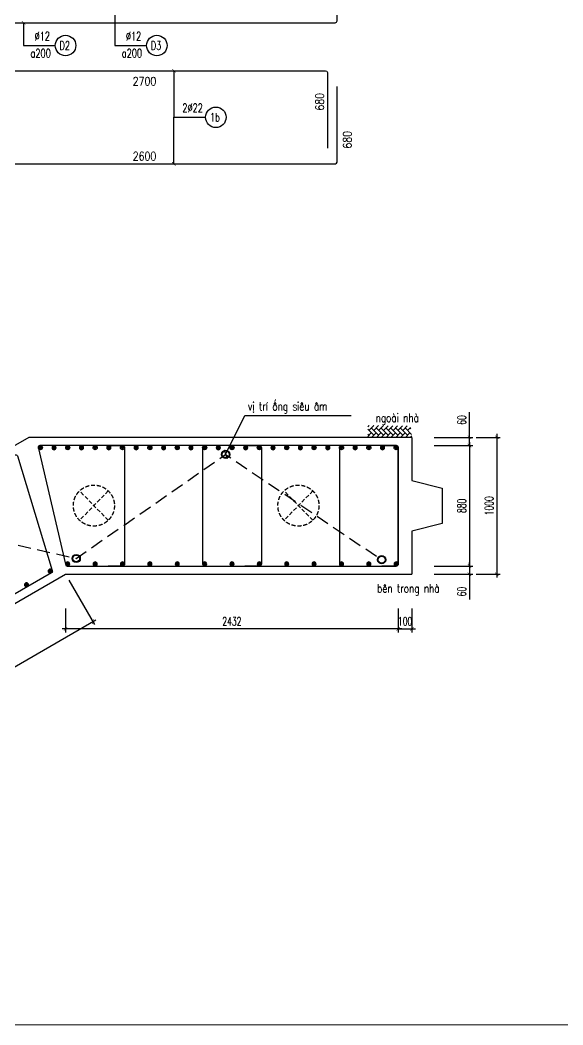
# Model space of a CAD drawing. Header units: millimetres. Extents: x -143483 to 1166745, y -1448440 to -1202244.
# Drawn here: x 545700 to 561566, y -1285398 to -1256028 of the extents above; entities that cross this region are included whole.
import ezdxf
from ezdxf.enums import TextEntityAlignment as Align

# ---------------------------------------------------------------- set-up
doc = ezdxf.new("R2010")
doc.units = ezdxf.units.MM
doc.header["$LTSCALE"] = 30
doc.header["$PDMODE"] = 3
doc.linetypes.add('DASHED', pattern=[19.05, 12.7, -6.35])
doc.layers.get('0').update_dxf_attribs({"lineweight": 9})
doc.layers.get('Defpoints').update_dxf_attribs({"lineweight": 9})
for name, color, linetype in [('ccu11-Cotthep', 9, 'Continuous'), ('ccu11-Dim', 8, 'Continuous'), ('ccu11-Hatch', 8, 'Continuous'), ('ccu11-Manh', 8, 'Continuous'), ('ccu11-Text', 31, 'Continuous'), ('ccu11-Thay', 7, 'Continuous'), ('ccu11-Thep', 4, 'Continuous'), ('ccu11-Thep doc', 4, 'Continuous'), ('ccu11-Thepdai', 6, 'Continuous')]:
    doc.layers.add(name, color=color, linetype=linetype)
doc.layers.add('ccu11-Khuat', color=9, linetype='DASHED', lineweight=30)
doc.layers.add('Vicom_thep doc', color=1, linetype='Continuous', lineweight=35)
doc.styles.add('ccu11-dim', font='vnsimli.shx', dxfattribs={"width": 0.65, "bigfont": 'bigfont.shx'})
doc.styles.add('ccu11-vnsimli', font='vnsimli.shx', dxfattribs={"width": 0.8, "bigfont": 'vns.shx'})
doc.styles.add('ccu11-vnsimple', font='vnsimple.shx', dxfattribs={"bigfont": 'bigfont.shx'})
doc.styles.add('ccu11_simli', font='vnsimli.shx', dxfattribs={"width": 0.8})
doc.dimstyles.new('ccu11-100', dxfattribs={"dimscale": 100, "dimtxt": 2.5, "dimasz": 1, "dimexe": 1, "dimexo": 2, "dimgap": 1, "dimtad": 1, "dimdec": 0, "dimdsep": 46, "dimtxsty": 'ccu11-dim', "dimblk": 'ARCHTICK', "dimcen": -1, "dimdle": 1, "dimclrd": 256, "dimclre": 256, "dimclrt": 3, "dimadec": 0, "dimazin": 2, "dimtfac": 0.1, "dimtdec": 0, "dimtmove": 0, "dimatfit": 1, "dimldrblk": 'ARCHTICK', "dimfxl": 0, "dimtvp": 0.833333, "dimtolj": 1, "dimtzin": 12, "dimarcsym": 0})
doc.dimstyles.new('ccu11-100x4', dxfattribs={"dimscale": 100, "dimtxt": 2.5, "dimasz": 1, "dimexe": 1, "dimexo": 2, "dimgap": 1, "dimtad": 1, "dimdec": 0, "dimlfac": 0.25, "dimdsep": 46, "dimtxsty": 'ccu11-dim', "dimblk": 'ARCHTICK', "dimcen": -1, "dimdle": 1, "dimclrd": 256, "dimclre": 256, "dimclrt": 3, "dimadec": 0, "dimazin": 2, "dimtfac": 0.1, "dimtdec": 0, "dimtmove": 0, "dimatfit": 1, "dimldrblk": 'ARCHTICK', "dimfxl": 0, "dimtvp": 0.833333, "dimtolj": 1, "dimtzin": 12, "dimarcsym": 0})

# ---------------------------------------------------------------- blocks, each defined once
blk = doc.blocks.new('_ARCHTICK')
at = {"color": 0, "linetype": 'ByBlock', "const_width": 0.15}
blk.add_lwpolyline([(-0.5, -0.5), (0.5, 0.5)], dxfattribs=at)
blk = doc.blocks.new('SHD')
at = {"layer": 'ccu11-Cotthep'}
blk.add_circle((300, 0), 300, dxfattribs=at)
at = {"layer": 'ccu11-Cotthep', "color": 31, "style": 'ccu11_simli', "width": 0.8}
blk.add_attdef('DK', text='', height=250, dxfattribs=at).set_placement((-101, 65), align=Align.BOTTOM_RIGHT)
blk.add_attdef('KH', text='', height=250, dxfattribs=at).set_placement((300, 0), align=Align.MIDDLE)
blk.add_attdef('KC', text='', height=250, dxfattribs=at).set_placement((-101, -142), align=Align.TOP_RIGHT)
blk = doc.blocks.new('*D2921')
at = {"layer": 'ccu11-Dim', "linetype": 'ByBlock', "lineweight": -2, "ltscale": 30, "transparency": 16777216}
for p, q in [((547126, -1272398), (547876, -1273697)), ((535268, -1280861), (547912, -1273561)), ((534655, -1279598), (535405, -1280897))]:
    blk.add_line(p, q, dxfattribs=at)
at = {"layer": 'Defpoints', "color": 0, "linetype": 'ByBlock', "ltscale": 30, "transparency": 16777216}
for p in [(547026, -1272225), (547826, -1273611), (534555, -1279425)]:
    blk.add_point(p, dxfattribs=at)
at = {"layer": 'ccu11-Dim', "linetype": 'ByBlock', "lineweight": -2, "ltscale": 30, "transparency": 16777216, "xscale": 100, "yscale": 100, "zscale": 100}
for p, rotation in [((547826, -1273611), 30.00008489636826), ((535355, -1280811), 210.0000848963683)]:
    blk.add_blockref('_ARCHTICK', p, dxfattribs=dict(at, rotation=rotation))
at = {"layer": 'ccu11-Dim', "color": 3, "linetype": 'ByBlock', "ltscale": 30, "transparency": 16777216, "insert": (541478, -1277016), "char_height": 250, "attachment_point": 5, "rotation": 30.0001, "style": 'ccu11-dim'}
blk.add_mtext('\\A1;3600', dxfattribs=at)
blk = doc.blocks.new('*D2922')
at = {"layer": 'ccu11-Dim', "linetype": 'ByBlock', "lineweight": -2, "ltscale": 30, "transparency": 16777216}
for p, q in [((558834, -1268225), (558834, -1267485)), ((557805, -1268225), (558934, -1268225)), ((557805, -1268465), (558934, -1268465)), ((558834, -1268465), (558834, -1268225)), ((558834, -1268465), (558834, -1268565))]:
    blk.add_line(p, q, dxfattribs=at)
at = {"layer": 'Defpoints', "color": 0, "linetype": 'ByBlock', "ltscale": 30, "transparency": 16777216}
for p in [(557605, -1268225), (557605, -1268465), (558834, -1268465)]:
    blk.add_point(p, dxfattribs=at)
at = {"layer": 'ccu11-Dim', "linetype": 'ByBlock', "lineweight": -2, "ltscale": 30, "transparency": 16777216, "xscale": 100, "yscale": 100, "zscale": 100}
for p, rotation in [((558834, -1268225), 270), ((558834, -1268465), 90)]:
    blk.add_blockref('_ARCHTICK', p, dxfattribs=dict(at, rotation=rotation))
at = {"layer": 'ccu11-Dim', "color": 3, "linetype": 'ByBlock', "ltscale": 30, "transparency": 16777216, "insert": (558609, -1267717), "char_height": 250, "attachment_point": 5, "rotation": 90, "style": 'ccu11-dim'}
blk.add_mtext('\\A1;60', dxfattribs=at)
blk = doc.blocks.new('*D2923')
at = {"layer": 'ccu11-Dim', "linetype": 'ByBlock', "lineweight": -2, "ltscale": 30, "transparency": 16777216}
for p, q in [((557805, -1268465), (558934, -1268465)), ((558834, -1268365), (558834, -1272085)), ((557805, -1271985), (558934, -1271985))]:
    blk.add_line(p, q, dxfattribs=at)
at = {"layer": 'Defpoints', "color": 0, "linetype": 'ByBlock', "ltscale": 30, "transparency": 16777216}
for p in [(557605, -1268465), (557605, -1271985), (558834, -1271985)]:
    blk.add_point(p, dxfattribs=at)
at = {"layer": 'ccu11-Dim', "linetype": 'ByBlock', "lineweight": -2, "ltscale": 30, "transparency": 16777216, "xscale": 100, "yscale": 100, "zscale": 100}
for p, rotation in [((558834, -1268465), 90), ((558834, -1271985), 270)]:
    blk.add_blockref('_ARCHTICK', p, dxfattribs=dict(at, rotation=rotation))
at = {"layer": 'ccu11-Dim', "color": 3, "linetype": 'ByBlock', "ltscale": 30, "transparency": 16777216, "insert": (558609, -1270225), "char_height": 250, "attachment_point": 5, "rotation": 90, "style": 'ccu11-dim'}
blk.add_mtext('\\A1;880', dxfattribs=at)
blk = doc.blocks.new('*D2924')
at = {"layer": 'ccu11-Dim', "linetype": 'ByBlock', "lineweight": -2, "ltscale": 30, "transparency": 16777216}
for p, q in [((557805, -1271985), (558934, -1271985)), ((558834, -1271985), (558834, -1271885)), ((558834, -1271985), (558834, -1272225)), ((557805, -1272225), (558934, -1272225)), ((558834, -1272225), (558834, -1272964))]:
    blk.add_line(p, q, dxfattribs=at)
at = {"layer": 'Defpoints', "color": 0, "linetype": 'ByBlock', "ltscale": 30, "transparency": 16777216}
for p in [(557605, -1271985), (558834, -1271985), (557605, -1272225)]:
    blk.add_point(p, dxfattribs=at)
at = {"layer": 'ccu11-Dim', "linetype": 'ByBlock', "lineweight": -2, "ltscale": 30, "transparency": 16777216, "xscale": 100, "yscale": 100, "zscale": 100}
for p, rotation in [((558834, -1271985), 270), ((558834, -1272225), 90)]:
    blk.add_blockref('_ARCHTICK', p, dxfattribs=dict(at, rotation=rotation))
at = {"layer": 'ccu11-Dim', "color": 3, "linetype": 'ByBlock', "ltscale": 30, "transparency": 16777216, "insert": (558609, -1272733), "char_height": 250, "attachment_point": 5, "rotation": 90, "style": 'ccu11-dim'}
blk.add_mtext('\\A1;60', dxfattribs=at)
blk = doc.blocks.new('*D2925')
at = {"layer": 'ccu11-Dim', "linetype": 'ByBlock', "lineweight": -2, "ltscale": 30, "transparency": 16777216}
for p, q in [((559634, -1268125), (559634, -1272325)), ((559034, -1268225), (559734, -1268225)), ((559034, -1272225), (559734, -1272225))]:
    blk.add_line(p, q, dxfattribs=at)
at = {"layer": 'Defpoints', "color": 0, "linetype": 'ByBlock', "ltscale": 30, "transparency": 16777216}
for p in [(558834, -1268225), (558834, -1272225), (559634, -1272225)]:
    blk.add_point(p, dxfattribs=at)
at = {"layer": 'ccu11-Dim', "linetype": 'ByBlock', "lineweight": -2, "ltscale": 30, "transparency": 16777216, "xscale": 100, "yscale": 100, "zscale": 100}
for p, rotation in [((559634, -1268225), 90), ((559634, -1272225), 270)]:
    blk.add_blockref('_ARCHTICK', p, dxfattribs=dict(at, rotation=rotation))
at = {"layer": 'ccu11-Dim', "color": 3, "linetype": 'ByBlock', "ltscale": 30, "transparency": 16777216, "insert": (559409, -1270225), "char_height": 250, "attachment_point": 5, "rotation": 90, "style": 'ccu11-dim'}
blk.add_mtext('\\A1;1000', dxfattribs=at)
blk = doc.blocks.new('MCT')
at = {"ltscale": 0.005}
for p, q in [((-0.49, 0), (0.49, 0)), ((0.35, -0.35), (-0.35, 0.35)), ((-0.35, -0.35), (0.35, 0.35)), ((0, -0.49), (0, 0.49))]:
    blk.add_line(p, q, dxfattribs=at)
blk.add_circle((0, 0), 0.492, dxfattribs=at)
blk = doc.blocks.new('*U1811')
at = {"layer": 'ccu11-Thep doc', "xscale": -121.9200000001001, "yscale": 121.9200000001001, "zscale": 121.92, "rotation": 270}
blk.add_blockref('MCT', (0, 0), dxfattribs=at)
blk = doc.blocks.new('*U1812')
at = {"layer": 'ccu11-Thep doc', "color": 0, "linetype": 'ByBlock', "lineweight": -2, "transparency": 16777216}
for p in [(0, 0), (800, 0), (1600, 0), (2400, 0), (3200, 0), (4000, 0), (4800, 0), (5600, 0), (6400, 0), (7200, 0), (8000, 0), (8800, 0), (9600, 0), (10400, 0)]:
    blk.add_blockref('*U1811', p, dxfattribs=at)
blk = doc.blocks.new('*U1815')
at = {"layer": 'ccu11-Thep doc', "xscale": -121.9200000001001, "yscale": 121.9200000001001, "zscale": 121.92, "rotation": 270}
blk.add_blockref('MCT', (0, 0), dxfattribs=at)
blk = doc.blocks.new('*U1810')
at = {"layer": 'ccu11-Thep doc', "color": 0, "linetype": 'ByBlock', "lineweight": -2, "transparency": 16777216}
for p in [(0, 0), (800, 0), (1600, 0), (2400, 0), (3200, 0), (4000, 0), (4800, 0), (5600, 0), (6400, 0), (7200, 0), (8000, 0), (8800, 0), (9600, 0)]:
    blk.add_blockref('*U1815', p, dxfattribs=at)
blk = doc.blocks.new('*D2930')
at = {"layer": 'ccu11-Dim', "lineweight": -2, "transparency": 16777216}
blk.add_arc((534555, -1279425), 1848, 0, 30.0001, dxfattribs=at)
at = {"layer": 'Defpoints', "color": 0, "transparency": 16777216}
for p in [(547026, -1272225), (536375, -1279104), (534555, -1279425), (534555, -1279425), (538137, -1279425)]:
    blk.add_point(p, dxfattribs=at)
at = {"layer": 'ccu11-Dim', "lineweight": -2, "transparency": 16777216, "xscale": 100, "yscale": 100, "zscale": 100}
for p, rotation in [((536156, -1278501), 120.0000848963685), ((536403, -1279425), 270.0000000000009)]:
    blk.add_blockref('_ARCHTICK', p, dxfattribs=dict(at, rotation=rotation))
at = {"layer": 'ccu11-Dim', "color": 3, "transparency": 16777216, "insert": (536558, -1278888), "char_height": 250, "attachment_point": 5, "rotation": 285, "style": 'ccu11-dim'}
blk.add_mtext('\\A1;30\\M+1818B', dxfattribs=at)
blk = doc.blocks.new('*U1814')
at = {"layer": 'ccu11-Thep doc', "xscale": -121.9200000001001, "yscale": 121.9200000001001, "zscale": 121.92, "rotation": 270}
blk.add_blockref('MCT', (0, 0), dxfattribs=at)
blk = doc.blocks.new('*U1816')
at = {"layer": 'ccu11-Thep doc', "color": 0, "linetype": 'ByBlock', "lineweight": -2, "transparency": 16777216}
for p in [(0, 0), (800, 0), (1600, 0), (2400, 0), (3200, 0), (4000, 0), (4800, 0), (5600, 0), (6400, 0), (7200, 0), (8000, 0), (8800, 0), (9600, 0), (10400, 0), (11200, 0), (12000, 0), (12800, 0), (13600, 0)]:
    blk.add_blockref('*U1814', p, dxfattribs=at)
blk = doc.blocks.new('*D2948')
at = {"layer": 'ccu11-Dim', "linetype": 'ByBlock', "lineweight": -2, "ltscale": 30, "transparency": 16777216}
for p, q in [((547026, -1273225), (547026, -1273925)), ((556754, -1273225), (556754, -1273925)), ((556854, -1273825), (546926, -1273825))]:
    blk.add_line(p, q, dxfattribs=at)
at = {"layer": 'Defpoints', "color": 0, "linetype": 'ByBlock', "ltscale": 30, "transparency": 16777216}
for p in [(547026, -1273025), (556754, -1273025), (547026, -1273825)]:
    blk.add_point(p, dxfattribs=at)
at = {"layer": 'ccu11-Dim', "linetype": 'ByBlock', "lineweight": -2, "ltscale": 30, "transparency": 16777216, "xscale": 100, "yscale": 100, "zscale": 100, "rotation": 180}
blk.add_blockref('_ARCHTICK', (547026, -1273825), dxfattribs=at)
at = {"layer": 'ccu11-Dim', "linetype": 'ByBlock', "lineweight": -2, "ltscale": 30, "transparency": 16777216, "xscale": 100, "yscale": 100, "zscale": 100}
blk.add_blockref('_ARCHTICK', (556754, -1273825), dxfattribs=at)
at = {"layer": 'ccu11-Dim', "color": 3, "linetype": 'ByBlock', "ltscale": 30, "transparency": 16777216, "insert": (551890, -1273600), "char_height": 250, "attachment_point": 5, "style": 'ccu11-dim'}
blk.add_mtext('\\A1;2432', dxfattribs=at)
blk = doc.blocks.new('*D2949')
at = {"layer": 'ccu11-Dim', "linetype": 'ByBlock', "lineweight": -2, "ltscale": 30, "transparency": 16777216}
for p, q in [((556754, -1273225), (556754, -1273925)), ((557154, -1273225), (557154, -1273925)), ((556754, -1273825), (556654, -1273825)), ((556754, -1273825), (557154, -1273825)), ((557154, -1273825), (557254, -1273825))]:
    blk.add_line(p, q, dxfattribs=at)
at = {"layer": 'Defpoints', "color": 0, "linetype": 'ByBlock', "ltscale": 30, "transparency": 16777216}
for p in [(556754, -1273025), (557154, -1273025), (557154, -1273825)]:
    blk.add_point(p, dxfattribs=at)
at = {"layer": 'ccu11-Dim', "linetype": 'ByBlock', "lineweight": -2, "ltscale": 30, "transparency": 16777216, "xscale": 100, "yscale": 100, "zscale": 100}
blk.add_blockref('_ARCHTICK', (556754, -1273825), dxfattribs=at)
at = {"layer": 'ccu11-Dim', "linetype": 'ByBlock', "lineweight": -2, "ltscale": 30, "transparency": 16777216, "xscale": 100, "yscale": 100, "zscale": 100, "rotation": 180}
blk.add_blockref('_ARCHTICK', (557154, -1273825), dxfattribs=at)
at = {"layer": 'ccu11-Dim', "color": 3, "linetype": 'ByBlock', "ltscale": 30, "transparency": 16777216, "insert": (556954, -1273600), "char_height": 250, "attachment_point": 5, "style": 'ccu11-dim'}
blk.add_mtext('\\A1;100', dxfattribs=at)
blk = doc.blocks.new('ccu11_block_thep')
at = {"layer": 'ccu11-Thep', "color": 3}
for p, q in [((-0.4, 0), (0.4, 0)), ((-0.28, 0.28), (0.28, -0.28)), ((0.28, 0.28), (-0.28, -0.28)), ((0, 0.4), (0, -0.4))]:
    blk.add_line(p, q, dxfattribs=at)
at = {"layer": 'ccu11-Thep', "color": 1, "const_width": 0.0667}
blk.add_lwpolyline([(-0.4, 0, 1), (0.4, 0, 1), (-0.4, 0, 1)], format="xyb", dxfattribs=at)
at = {"layer": 'ccu11-Thep', "color": 1}
blk.add_circle((0, 0), 0.4, dxfattribs=at)
blk = doc.blocks.new('*U1803')
at = {"layer": 'Vicom_thep doc', "xscale": -150, "yscale": 150, "zscale": 150, "rotation": 180}
blk.add_blockref('ccu11_block_thep', (0, 0), dxfattribs=at)
blk = doc.blocks.new('*U1804')
at = {"layer": 'ccu11-Thep doc', "color": 0, "linetype": 'ByBlock', "lineweight": -2, "transparency": 16777216}
for p in [(0, 0), (800, 0), (1600, 0), (2400, 0), (3200, 0), (4000, 0), (4800, 0), (5600, 0), (6400, 0), (7200, 0), (8000, 0), (8800, 0), (9600, 0)]:
    blk.add_blockref('*U1803', p, dxfattribs=at)

msp = doc.modelspace()

# ---------------------------------------------------------------- hatches: boundary and pattern name
at = {"layer": 'ccu11-Hatch', "ltscale": 10}
h = msp.add_hatch(dxfattribs=at)
h.set_pattern_fill('AR-HBONE', color=256, scale=25, angle=270, style=0)
h.set_pattern_definition([(45, (-2705988.96, 508231.3), (141.4213562, 4e-14), [300, -100]), (315, (-2705918.25, 508302.02), (141.4213562, 4e-14), [300, -100])])
h.paths.add_polyline_path([(555861.54, -1267872.16), (555861.54, -1268224.89), (557153.89, -1268224.89), (557111.04, -1267893.59)])

# ---------------------------------------------------------------- linework, layer by layer
at = {"layer": 'ccu11-Khuat', "ltscale": 0.3}
for p, q in [((548276.89, -1269789.18), (547438.66, -1270647.88)), ((548276.89, -1270647.88), (547438.66, -1269789.18)), ((554254.8, -1269789.18), (553416.57, -1270647.88)), ((554254.8, -1270647.88), (553416.57, -1269789.18))]:
    msp.add_line(p, q, dxfattribs=at)
at = {"layer": 'ccu11-Khuat', "flags": 128}
msp.add_lwpolyline([(526247.93, -1279030.06), (530189.56, -1275958.48), (533705.94, -1278997.4), (535479.91, -1274925.43), (540476.87, -1275533.21), (542740.56, -1270706.99), (547340.93, -1271764), (551707.95, -1268722.63), (556268.67, -1271801.19)], dxfattribs=at)
at = {"layer": 'ccu11-Khuat', "ltscale": 0.3}
for centre in [(547857.78, -1270218.53), (553835.68, -1270218.53)]:
    msp.add_circle(centre, 600, dxfattribs=at)
at = {"layer": 'ccu11-Thay'}
for p, q in [((545953.89, -1268224.89), (533483.17, -1275424.89)), ((557153.89, -1268224.89), (545953.89, -1268224.89)), ((557153.89, -1268224.89), (557153.89, -1269484.89)), ((557153.89, -1269484.89), (558033.66, -1269704.89)), ((558033.66, -1269704.89), (558033.66, -1270744.89)), ((558033.66, -1270744.89), (557153.89, -1270964.89)), ((557153.89, -1270964.89), (557153.89, -1272224.89)), ((534554.97, -1279424.89), (547025.69, -1272224.89)), ((547025.69, -1272224.89), (557153.89, -1272224.89))]:
    msp.add_line(p, q, dxfattribs=at)
at = {"layer": 'ccu11-Thay', "ltscale": 30}
for centre, radius in [((551707.95, -1268722.63), 120), ((551707.95, -1268722.63), 100), ((547340.93, -1271764), 120), ((547340.93, -1271764), 100), ((556268.67, -1271801.19), 120), ((556268.67, -1271801.19), 100)]:
    msp.add_circle(centre, radius, dxfattribs=at)
at = {"layer": 'ccu11-Thepdai'}
for points in [[(544704.95, -1253811.32), (545254.77, -1256045.3, 0.41421356), (545314.77, -1256105.3), (554906.31, -1256105.3, 0.41421356), (554966.31, -1256045.3), (554966.31, -1253811.32)], [(547076.25, -1271984.89), (556693.89, -1271984.89, 0.41421356), (556753.89, -1271924.89), (556753.89, -1268514.89, 0.41421356), (556703.89, -1268464.89), (546276.25, -1268464.89, 0.41421356), (546226.25, -1268514.89), (547026.25, -1271934.89, 0.41421356), (547076.25, -1271984.89)], [(548273.89, -1268464.89), (548693.89, -1268464.89, -0.41421356), (548753.89, -1268524.89), (548753.89, -1271924.89, -0.41421356), (548693.89, -1271984.89), (548273.89, -1271984.89)], [(551513.89, -1268464.89), (551093.89, -1268464.89, 0.41421356), (551033.89, -1268524.89), (551033.89, -1271924.89, 0.41421356), (551093.89, -1271984.89), (551513.89, -1271984.89)], [(552273.89, -1268464.89), (552693.89, -1268464.89, -0.41421356), (552753.89, -1268524.89), (552753.89, -1271924.89, -0.41421356), (552693.89, -1271984.89), (552273.89, -1271984.89)], [(555513.89, -1268464.89), (555093.89, -1268464.89, 0.41421356), (555033.89, -1268524.89), (555033.89, -1271924.89, 0.41421356), (555093.89, -1271984.89), (555513.89, -1271984.89)], [(556273.89, -1268464.89), (556693.89, -1268464.89, -0.41421356), (556753.89, -1268524.89), (556753.89, -1271924.89, -0.41421356), (556693.89, -1271984.89), (556273.89, -1271984.89)], [(533749.8, -1275548.06), (545543.02, -1268739.24, -0.41421356), (545624.99, -1268761.2), (546637.17, -1272114.34, -0.41421356), (546618.87, -1272182.65), (534816.98, -1278996.47, -0.41421356), (534748.68, -1278978.17), (533731.5, -1275616.36, -0.41421356), (533749.8, -1275548.06)]]:
    msp.add_lwpolyline(points, format="xyb", dxfattribs=at)
at = {"layer": 'ccu11-Thepdai', "linetype": 'ByBlock', "ltscale": 30}
for points in [[(544969.77, -1259769.01), (544378.63, -1257559.01, -0.41421356), (544428.63, -1257509.01), (554631.2, -1257509.01, -0.41421356), (554681.2, -1257559.01), (554681.2, -1259769.01)], [(544663.63, -1257969.01), (545254.77, -1260179.01, 0.41421356), (545304.77, -1260229.01), (554916.31, -1260229.01, 0.41421356), (554966.31, -1260179.01), (554966.31, -1257969.01)]]:
    msp.add_lwpolyline(points, format="xyb", dxfattribs=at)
at = {"layer": 'Defpoints', "color": 2}
msp.add_line((-139032.75, -1285397.81), (1029102.19, -1285397.81), dxfattribs=at)

# ---------------------------------------------------------------- block references
at = {"layer": 'ccu11-Cotthep'}
ref = msp.add_blockref('SHD', (546730.02, -1256771.26), dxfattribs=at)
ref.add_attrib('KH', 'D2', dxfattribs={"color": 31, "height": 250, "style": 'ccu11-vnsimple', "width": 0.7}).set_placement((547005.02, -1256771.26), align=Align.MIDDLE_CENTER)
ref.add_attrib('KC', 'a200', dxfattribs={"color": 31, "height": 250, "style": 'ccu11-vnsimple', "width": 0.7}).set_placement((546301.44, -1256871.26), align=Align.TOP_CENTER)
ref.add_attrib('DK', '`12', dxfattribs={"color": 31, "height": 250, "style": 'ccu11-vnsimple', "width": 0.7}).set_placement((546349.24, -1256696.26), align=Align.BOTTOM_CENTER)
ref = msp.add_blockref('SHD', (549398.08, -1256771.26), dxfattribs=at)
ref.add_attrib('KH', 'D3', dxfattribs={"color": 31, "height": 250, "style": 'ccu11-vnsimple', "width": 0.7}).set_placement((549673.08, -1256771.26), align=Align.MIDDLE_CENTER)
ref.add_attrib('KC', 'a200', dxfattribs={"color": 31, "height": 250, "style": 'ccu11-vnsimple', "width": 0.7}).set_placement((548969.5, -1256871.26), align=Align.TOP_CENTER)
ref.add_attrib('DK', '`12', dxfattribs={"color": 31, "height": 250, "style": 'ccu11-vnsimple', "width": 0.7}).set_placement((549017.29, -1256696.26), align=Align.BOTTOM_CENTER)
ref = msp.add_blockref('SHD', (551122.82, -1258869.01), dxfattribs=at)
ref.add_attrib('KH', '1b', dxfattribs={"color": 31, "height": 250, "style": 'ccu11-vnsimple', "width": 0.7}).set_placement((551397.82, -1258869.01), align=Align.MIDDLE_CENTER)
ref.add_attrib('DK', '2`22', dxfattribs={"color": 31, "height": 250, "style": 'ccu11-vnsimple', "width": 0.7}).set_placement((550742.03, -1258794.01), align=Align.BOTTOM_CENTER)
at = {"layer": 'ccu11-Thep doc', "xscale": -1}
msp.add_blockref('*U1812', (556693.89, -1268524.89), dxfattribs=at)
at = {"layer": 'ccu11-Thep doc'}
msp.add_blockref('*U1804', (546693.89, -1268524.89), dxfattribs=at)
for name, p, rotation in [('*U1810', (556693.89, -1271924.89), 180), ('*U1816', (546580.2, -1272135.68), 209.9999999999999)]:
    msp.add_blockref(name, p, dxfattribs=dict(at, rotation=rotation))

# ---------------------------------------------------------------- texts
at = {"layer": 'ccu11-Text', "style": 'ccu11-vnsimli'}
for s, width, p in [('2700', 0.8, (548993.81, -1257941.42)), ('2600', 0.8, (548993.81, -1260129.01)), ('vÞ trÝ èng siªu ©m', 0.75, (552360.44, -1267440.69))]:
    msp.add_text(s, height=250, dxfattribs=dict(at, width=width)).set_placement(p)
at = {"layer": 'ccu11-Text', "style": 'ccu11-vnsimli', "width": 0.8}
for p in [(554581.25, -1258672.8), (555388.89, -1259783)]:
    msp.add_text('680', height=250, rotation=90, dxfattribs=at).set_placement(p)
at = {"layer": 'ccu11-Text', "linetype": 'Continuous', "style": 'ccu11-vnsimli', "width": 0.75}
for s, p in [('ngoµi nhµ', (556724.73, -1267776.75)), ('bªn trong nhµ', (557048.53, -1272763.36))]:
    msp.add_text(s, height=250, dxfattribs=at).set_placement(p, align=Align.CENTER)

# ---------------------------------------------------------------- dimensions: what is measured, and where the dimension line sits
at = {"layer": 'ccu11-Dim', "linetype": 'ByBlock', "ltscale": 30}
for base, p1, p2, angle, picture, middle in [((558833.66, -1268464.89), (557605.26, -1268224.89), (557605.26, -1268464.89), 90, '*D2922', (558833.66, -1267716.91)), ((558833.66, -1271984.89), (557605.26, -1272224.89), (557605.26, -1271984.89), 270, '*D2924', (558833.66, -1272732.88))]:
    dim = msp.add_linear_dim(base=base, p1=p1, p2=p2, angle=angle, dimstyle='ccu11-100x4', dxfattribs=at)
    dim.commit()
    dim.dimension.update_dxf_attribs({"geometry": picture, "text_midpoint": middle, "dimtype": 160})
for base, p1, p2, angle, picture, middle in [((559633.66, -1272224.89), (558833.66, -1268224.89), (558833.66, -1272224.89), 90, '*D2925', (559408.66, -1270224.89)), ((547025.69, -1273825.25), (556753.89, -1273025.25), (547025.69, -1273025.25), 180, '*D2948', (551889.79, -1273600.25))]:
    dim = msp.add_linear_dim(base=base, p1=p1, p2=p2, angle=angle, dimstyle='ccu11-100x4', dxfattribs=at)
    dim.commit()
    dim.dimension.update_dxf_attribs({"geometry": picture, "text_midpoint": middle})
for base, p1, p2, angle, override, picture, middle in [((558833.66, -1271984.89), (557605.26, -1268464.89), (557605.26, -1271984.89), 90, {"dimtmove": 1}, '*D2923', (558608.66, -1270224.89)), ((557153.89, -1273825.25), (556753.89, -1273025.25), (557153.89, -1273025.25), 180, {"dimtix": 1}, '*D2949', (556953.89, -1273600.25))]:
    dim = msp.add_linear_dim(base=base, p1=p1, p2=p2, angle=angle, dimstyle='ccu11-100x4', override=override, dxfattribs=at)
    dim.commit()
    dim.dimension.update_dxf_attribs({"geometry": picture, "text_midpoint": middle})
dim = msp.add_aligned_dim(p1=(534554.97, -1279424.89), p2=(547025.69, -1272224.89), distance=-1600, dimstyle='ccu11-100x4', dxfattribs=at)
dim.commit()
dim.dimension.update_dxf_attribs({"geometry": '*D2921', "text_midpoint": (541477.83, -1277015.67)})
at = {"layer": 'ccu11-Dim'}
dim = msp.add_angular_dim_2l(base=(536375.29, -1279103.92), line1=((534554.97, -1279424.89), (547025.69, -1272224.89)), line2=((534554.97, -1279424.89), (538136.89, -1279424.89)), dimstyle='ccu11-100', dxfattribs=at)
dim.commit()
dim.dimension.update_dxf_attribs({"geometry": '*D2930', "text_midpoint": (536557.72, -1278888.25)})

# ---------------------------------------------------------------- leaders
at = {"layer": 'ccu11-Cotthep', "linetype": 'ByBlock', "ltscale": 30}
msp.add_leader([(548468.96, -1255208.41), (548468.96, -1256771.26), (549398.08, -1256771.26)], dimstyle='ccu11-100x4', override={"dimldrblk": 'None'}, dxfattribs=at)
for points in [[(545801.02, -1256105.3), (545801.02, -1256771.26), (546730.02, -1256771.26)], [(550193.82, -1257509.01), (550193.82, -1258869.01), (551122.82, -1258869.01)], [(550193.82, -1260229.01), (550193.82, -1258869.01), (551122.82, -1258869.01)]]:
    msp.add_leader(points, dimstyle='ccu11-100x4', dxfattribs=at)
at = {"layer": 'ccu11-Manh', "linetype": 'ByBlock'}
msp.add_leader([(551707.95, -1268722.63), (552273.58, -1267580.75), (555380.44, -1267580.75)], dimstyle='ccu11-100', override={"dimasz": 2, "dimgap": 1, "dimtad": 0}, dxfattribs=at)

doc.saveas('drawing.dxf')
